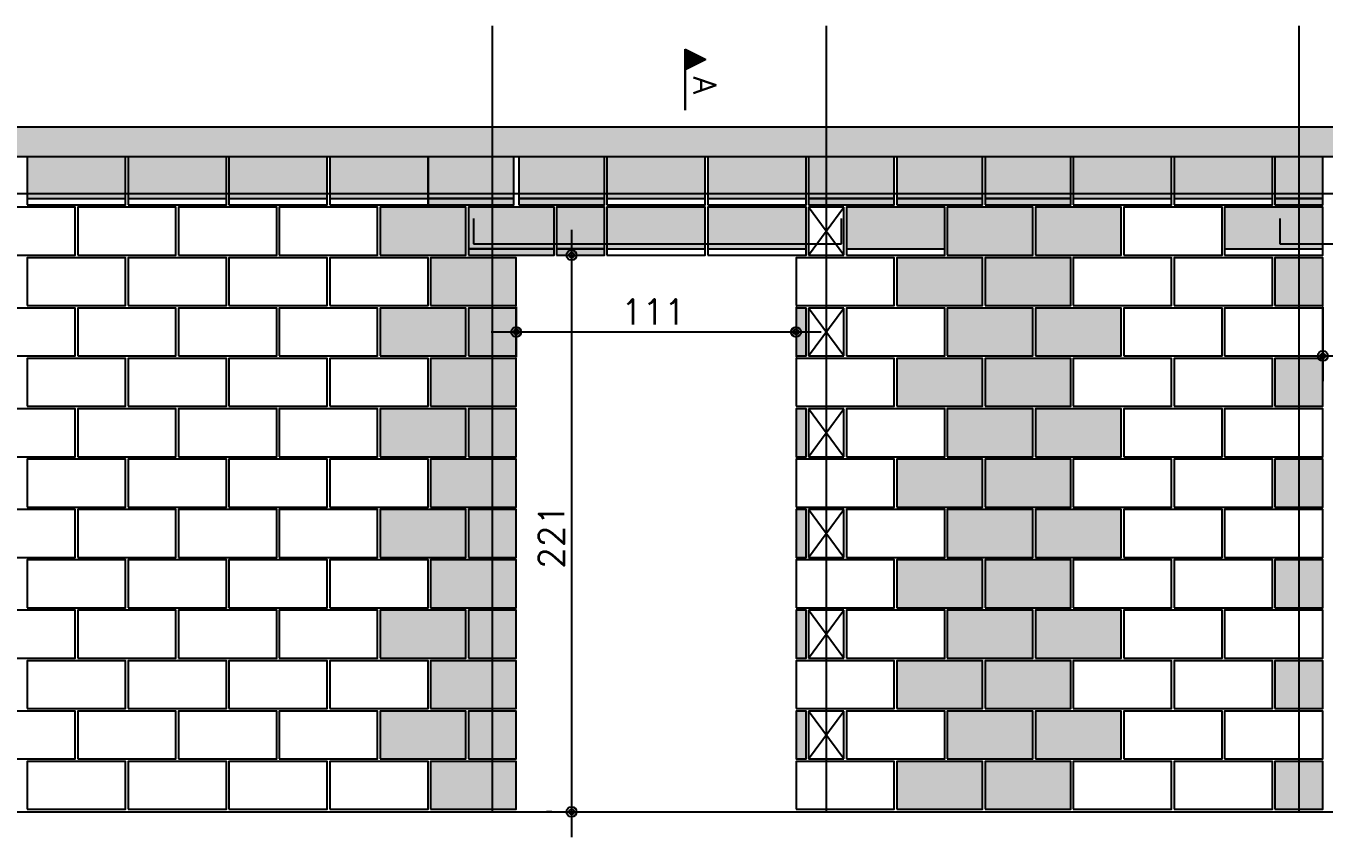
# Model space of a CAD drawing. Extents: x -1.9 to 86, y -1.6 to 61.
# Drawn here: x 41.89 to 52.19, y 36.32 to 42.76 of the extents above; entities that cross this region are included whole.
import ezdxf

# ---------------------------------------------------------------- set-up
doc = ezdxf.new("R2010")
doc.units = 0
doc.header["$MEASUREMENT"] = 0
for name, color, linetype in [('25', 1, 'CONTINUOUS'), ('PENA_01', 1, 'CONTINUOUS'), ('PENA_02', 2, 'CONTINUOUS'), ('PENA_03', 3, 'CONTINUOUS'), ('PENA_05', 5, 'CONTINUOUS'), ('PENA_09', 254, 'CONTINUOUS'), ('PENA_11', 252, 'CONTINUOUS'), ('PENA_21', 100, 'CONTINUOUS'), ('PENA_23', 50, 'CONTINUOUS')]:
    doc.layers.add(name, color=color, linetype=linetype)
doc.styles.get("Standard").update_dxf_attribs({"font": 'ROMANS.SHX'})

msp = doc.modelspace()

# ---------------------------------------------------------------- linework, layer by layer
at = {"layer": '25', "linetype": 'Continuous'}
for points in [[(48.076, 40.525), (47.996, 40.525), (47.996, 40.145), (48.076, 40.145), (48.076, 40.525)], [(48.076, 39.725), (47.996, 39.725), (47.996, 39.345), (48.076, 39.345), (48.076, 39.725)], [(48.076, 38.925), (47.996, 38.925), (47.996, 38.545), (48.076, 38.545), (48.076, 38.925)], [(48.076, 38.125), (47.996, 38.125), (47.996, 37.745), (48.076, 37.745), (48.076, 38.125)], [(48.076, 37.325), (47.996, 37.325), (47.996, 36.945), (48.076, 36.945), (48.076, 37.325)]]:
    msp.add_lwpolyline(points, dxfattribs=at)
for points in [[(48.076, 40.525), (47.996, 40.525), (47.996, 40.145)], [(48.076, 40.525), (47.996, 40.145), (48.076, 40.145)], [(48.076, 40.525), (48.076, 40.145), (48.076, 40.525)], [(48.076, 39.725), (47.996, 39.725), (47.996, 39.345)], [(48.076, 39.725), (47.996, 39.345), (48.076, 39.345)], [(48.076, 39.725), (48.076, 39.345), (48.076, 39.725)], [(48.076, 38.925), (47.996, 38.925), (47.996, 38.545)], [(48.076, 38.925), (47.996, 38.545), (48.076, 38.545)], [(48.076, 38.925), (48.076, 38.545), (48.076, 38.925)], [(48.076, 38.125), (47.996, 38.125), (47.996, 37.745)], [(48.076, 38.125), (47.996, 37.745), (48.076, 37.745)], [(48.076, 38.125), (48.076, 37.745), (48.076, 38.125)], [(48.076, 37.325), (47.996, 37.325), (47.996, 36.945)], [(48.076, 37.325), (47.996, 36.945), (48.076, 36.945)], [(48.076, 37.325), (48.076, 36.945), (48.076, 37.325)]]:
    msp.add_solid(points, dxfattribs=at)
at = {"layer": 'PENA_01', "linetype": 'Continuous'}
for p, q in [((41.896, 41.395), (42.676, 41.395)), ((42.696, 41.395), (43.476, 41.395)), ((43.496, 41.395), (44.276, 41.395)), ((44.296, 41.395), (45.076, 41.395)), ((45.076, 41.395), (45.756, 41.395)), ((45.796, 41.395), (46.476, 41.395)), ((46.496, 41.395), (47.276, 41.395)), ((47.296, 41.395), (48.076, 41.395)), ((48.096, 41.395), (48.776, 41.395)), ((48.796, 41.395), (49.476, 41.395)), ((49.496, 41.395), (50.176, 41.395)), ((50.196, 41.395), (50.976, 41.395)), ((50.996, 41.395), (51.776, 41.395)), ((51.796, 41.395), (52.176, 41.395)), ((46.215, 41.145), (46.215, 36.325)), ((45.396, 40.995), (46.076, 40.995)), ((46.096, 40.995), (46.476, 40.995)), ((46.496, 40.995), (47.276, 40.995)), ((47.296, 40.995), (48.076, 40.995)), ((48.396, 40.995), (49.176, 40.995)), ((51.396, 40.995), (52.176, 40.995)), ((46.276, 40.945), (46.415, 40.945)), ((45.776, 40.535), (45.776, 40.135)), ((47.996, 40.535), (47.996, 40.135)), ((52.176, 40.535), (52.176, 39.945)), ((45.576, 40.335), (48.196, 40.335)), ((51.976, 40.145), (54.196, 40.145)), ((46.059, 36.525), (46.015, 36.525))]:
    msp.add_line(p, q, dxfattribs=at)
at = {"layer": 'PENA_02', "linetype": 'Continuous'}
for p, q in [((48.376, 41.325), (48.096, 41.325)), ((48.096, 41.325), (48.096, 40.945)), ((48.376, 40.945), (48.376, 41.325)), ((48.096, 40.945), (48.376, 40.945)), ((48.376, 40.525), (48.096, 40.525)), ((48.096, 40.525), (48.096, 40.145)), ((48.376, 40.145), (48.376, 40.525)), ((48.096, 40.145), (48.376, 40.145)), ((48.376, 39.725), (48.096, 39.725)), ((48.096, 39.725), (48.096, 39.345)), ((48.376, 39.345), (48.376, 39.725)), ((48.096, 39.345), (48.376, 39.345)), ((48.376, 38.925), (48.096, 38.925)), ((48.096, 38.925), (48.096, 38.545)), ((48.376, 38.545), (48.376, 38.925)), ((48.096, 38.545), (48.376, 38.545)), ((48.376, 38.125), (48.096, 38.125)), ((48.096, 38.125), (48.096, 37.745)), ((48.376, 37.745), (48.376, 38.125)), ((48.096, 37.745), (48.376, 37.745)), ((48.376, 37.325), (48.096, 37.325)), ((48.096, 37.325), (48.096, 36.945)), ((48.376, 36.945), (48.376, 37.325)), ((48.096, 36.945), (48.376, 36.945)), ((37.576, 36.525), (64.676, 36.525))]:
    msp.add_line(p, q, dxfattribs=at)
for points in [[(37.576, 41.965), (64.676, 41.965), (64.676, 41.725), (36.596, 41.725), (36.596, 41.938), (36.916, 42.045), (36.276, 42.045), (36.596, 42.152), (36.596, 42.365), (37.576, 42.365), (37.576, 41.965)], [(41.896, 41.345), (42.676, 41.345), (42.676, 41.725), (41.896, 41.725), (41.896, 41.345)], [(42.696, 41.345), (43.476, 41.345), (43.476, 41.725), (42.696, 41.725), (42.696, 41.345)], [(43.496, 41.345), (44.276, 41.345), (44.276, 41.725), (43.496, 41.725), (43.496, 41.345)], [(44.296, 41.345), (45.076, 41.345), (45.076, 41.725), (44.296, 41.725), (44.296, 41.345)], [(45.076, 41.345), (45.756, 41.345), (45.756, 41.725), (45.076, 41.725), (45.076, 41.345)], [(45.796, 41.345), (46.476, 41.345), (46.476, 41.725), (45.796, 41.725), (45.796, 41.345)], [(46.496, 41.345), (47.276, 41.345), (47.276, 41.725), (46.496, 41.725), (46.496, 41.345)], [(47.296, 41.345), (48.076, 41.345), (48.076, 41.725), (47.296, 41.725), (47.296, 41.345)], [(48.096, 41.345), (48.776, 41.345), (48.776, 41.725), (48.096, 41.725), (48.096, 41.345)], [(48.796, 41.345), (49.476, 41.345), (49.476, 41.725), (48.796, 41.725), (48.796, 41.345)], [(49.496, 41.345), (50.176, 41.345), (50.176, 41.725), (49.496, 41.725), (49.496, 41.345)], [(50.196, 41.345), (50.976, 41.345), (50.976, 41.725), (50.196, 41.725), (50.196, 41.345)], [(50.996, 41.345), (51.776, 41.345), (51.776, 41.725), (50.996, 41.725), (50.996, 41.345)], [(51.796, 41.345), (52.176, 41.345), (52.176, 41.725), (51.796, 41.725), (51.796, 41.345)], [(41.496, 40.945), (42.276, 40.945), (42.276, 41.325), (41.496, 41.325), (41.496, 40.945)], [(42.296, 40.945), (43.076, 40.945), (43.076, 41.325), (42.296, 41.325), (42.296, 40.945)], [(43.096, 40.945), (43.876, 40.945), (43.876, 41.325), (43.096, 41.325), (43.096, 40.945)], [(43.896, 40.945), (44.676, 40.945), (44.676, 41.325), (43.896, 41.325), (43.896, 40.945)], [(44.696, 40.945), (45.376, 40.945), (45.376, 41.325), (44.696, 41.325), (44.696, 40.945)], [(45.396, 40.945), (46.076, 40.945), (46.076, 41.325), (45.396, 41.325), (45.396, 40.945)], [(46.096, 40.945), (46.476, 40.945), (46.476, 41.325), (46.096, 41.325), (46.096, 40.945)], [(46.496, 40.945), (47.276, 40.945), (47.276, 41.325), (46.496, 41.325), (46.496, 40.945)], [(47.296, 40.945), (48.076, 40.945), (48.076, 41.325), (47.296, 41.325), (47.296, 40.945)], [(48.396, 40.945), (49.176, 40.945), (49.176, 41.325), (48.396, 41.325), (48.396, 40.945)], [(49.196, 40.945), (49.876, 40.945), (49.876, 41.325), (49.196, 41.325), (49.196, 40.945)], [(49.896, 40.945), (50.576, 40.945), (50.576, 41.325), (49.896, 41.325), (49.896, 40.945)], [(50.596, 40.945), (51.376, 40.945), (51.376, 41.325), (50.596, 41.325), (50.596, 40.945)], [(51.396, 40.945), (52.176, 40.945), (52.176, 41.325), (51.396, 41.325), (51.396, 40.945)], [(41.896, 40.545), (42.676, 40.545), (42.676, 40.925), (41.896, 40.925), (41.896, 40.545)], [(42.696, 40.545), (43.476, 40.545), (43.476, 40.925), (42.696, 40.925), (42.696, 40.545)], [(43.496, 40.545), (44.276, 40.545), (44.276, 40.925), (43.496, 40.925), (43.496, 40.545)], [(44.296, 40.545), (45.076, 40.545), (45.076, 40.925), (44.296, 40.925), (44.296, 40.545)], [(45.096, 40.545), (45.776, 40.545), (45.776, 40.925), (45.096, 40.925), (45.096, 40.545)], [(47.996, 40.545), (48.776, 40.545), (48.776, 40.925), (47.996, 40.925), (47.996, 40.545)], [(48.796, 40.545), (49.476, 40.545), (49.476, 40.925), (48.796, 40.925), (48.796, 40.545)], [(49.496, 40.545), (50.176, 40.545), (50.176, 40.925), (49.496, 40.925), (49.496, 40.545)], [(50.196, 40.545), (50.976, 40.545), (50.976, 40.925), (50.196, 40.925), (50.196, 40.545)], [(50.996, 40.545), (51.776, 40.545), (51.776, 40.925), (50.996, 40.925), (50.996, 40.545)], [(51.796, 40.545), (52.176, 40.545), (52.176, 40.925), (51.796, 40.925), (51.796, 40.545)], [(41.496, 40.145), (42.276, 40.145), (42.276, 40.525), (41.496, 40.525), (41.496, 40.145)], [(42.296, 40.145), (43.076, 40.145), (43.076, 40.525), (42.296, 40.525), (42.296, 40.145)], [(43.096, 40.145), (43.876, 40.145), (43.876, 40.525), (43.096, 40.525), (43.096, 40.145)], [(43.896, 40.145), (44.676, 40.145), (44.676, 40.525), (43.896, 40.525), (43.896, 40.145)], [(44.696, 40.145), (45.376, 40.145), (45.376, 40.525), (44.696, 40.525), (44.696, 40.145)], [(45.396, 40.145), (45.776, 40.145), (45.776, 40.525), (45.396, 40.525), (45.396, 40.145)], [(47.996, 40.145), (48.076, 40.145), (48.076, 40.525), (47.996, 40.525), (47.996, 40.145)], [(48.396, 40.145), (49.176, 40.145), (49.176, 40.525), (48.396, 40.525), (48.396, 40.145)], [(49.196, 40.145), (49.876, 40.145), (49.876, 40.525), (49.196, 40.525), (49.196, 40.145)], [(49.896, 40.145), (50.576, 40.145), (50.576, 40.525), (49.896, 40.525), (49.896, 40.145)], [(50.596, 40.145), (51.376, 40.145), (51.376, 40.525), (50.596, 40.525), (50.596, 40.145)], [(51.396, 40.145), (52.176, 40.145), (52.176, 40.525), (51.396, 40.525), (51.396, 40.145)], [(41.896, 39.745), (42.676, 39.745), (42.676, 40.125), (41.896, 40.125), (41.896, 39.745)], [(42.696, 39.745), (43.476, 39.745), (43.476, 40.125), (42.696, 40.125), (42.696, 39.745)], [(43.496, 39.745), (44.276, 39.745), (44.276, 40.125), (43.496, 40.125), (43.496, 39.745)], [(44.296, 39.745), (45.076, 39.745), (45.076, 40.125), (44.296, 40.125), (44.296, 39.745)], [(45.096, 39.745), (45.776, 39.745), (45.776, 40.125), (45.096, 40.125), (45.096, 39.745)], [(47.996, 39.745), (48.776, 39.745), (48.776, 40.125), (47.996, 40.125), (47.996, 39.745)], [(48.796, 39.745), (49.476, 39.745), (49.476, 40.125), (48.796, 40.125), (48.796, 39.745)], [(49.496, 39.745), (50.176, 39.745), (50.176, 40.125), (49.496, 40.125), (49.496, 39.745)], [(50.196, 39.745), (50.976, 39.745), (50.976, 40.125), (50.196, 40.125), (50.196, 39.745)], [(50.996, 39.745), (51.776, 39.745), (51.776, 40.125), (50.996, 40.125), (50.996, 39.745)], [(51.796, 39.745), (52.176, 39.745), (52.176, 40.125), (51.796, 40.125), (51.796, 39.745)], [(41.496, 39.345), (42.276, 39.345), (42.276, 39.725), (41.496, 39.725), (41.496, 39.345)], [(42.296, 39.345), (43.076, 39.345), (43.076, 39.725), (42.296, 39.725), (42.296, 39.345)], [(43.096, 39.345), (43.876, 39.345), (43.876, 39.725), (43.096, 39.725), (43.096, 39.345)], [(43.896, 39.345), (44.676, 39.345), (44.676, 39.725), (43.896, 39.725), (43.896, 39.345)], [(44.696, 39.345), (45.376, 39.345), (45.376, 39.725), (44.696, 39.725), (44.696, 39.345)], [(45.396, 39.345), (45.776, 39.345), (45.776, 39.725), (45.396, 39.725), (45.396, 39.345)], [(47.996, 39.345), (48.076, 39.345), (48.076, 39.725), (47.996, 39.725), (47.996, 39.345)], [(48.396, 39.345), (49.176, 39.345), (49.176, 39.725), (48.396, 39.725), (48.396, 39.345)], [(49.196, 39.345), (49.876, 39.345), (49.876, 39.725), (49.196, 39.725), (49.196, 39.345)], [(49.896, 39.345), (50.576, 39.345), (50.576, 39.725), (49.896, 39.725), (49.896, 39.345)], [(50.596, 39.345), (51.376, 39.345), (51.376, 39.725), (50.596, 39.725), (50.596, 39.345)], [(51.396, 39.345), (52.176, 39.345), (52.176, 39.725), (51.396, 39.725), (51.396, 39.345)], [(41.896, 38.945), (42.676, 38.945), (42.676, 39.325), (41.896, 39.325), (41.896, 38.945)], [(42.696, 38.945), (43.476, 38.945), (43.476, 39.325), (42.696, 39.325), (42.696, 38.945)], [(43.496, 38.945), (44.276, 38.945), (44.276, 39.325), (43.496, 39.325), (43.496, 38.945)], [(44.296, 38.945), (45.076, 38.945), (45.076, 39.325), (44.296, 39.325), (44.296, 38.945)], [(45.096, 38.945), (45.776, 38.945), (45.776, 39.325), (45.096, 39.325), (45.096, 38.945)], [(47.996, 38.945), (48.776, 38.945), (48.776, 39.325), (47.996, 39.325), (47.996, 38.945)], [(48.796, 38.945), (49.476, 38.945), (49.476, 39.325), (48.796, 39.325), (48.796, 38.945)], [(49.496, 38.945), (50.176, 38.945), (50.176, 39.325), (49.496, 39.325), (49.496, 38.945)], [(50.196, 38.945), (50.976, 38.945), (50.976, 39.325), (50.196, 39.325), (50.196, 38.945)], [(50.996, 38.945), (51.776, 38.945), (51.776, 39.325), (50.996, 39.325), (50.996, 38.945)], [(51.796, 38.945), (52.176, 38.945), (52.176, 39.325), (51.796, 39.325), (51.796, 38.945)], [(41.496, 38.545), (42.276, 38.545), (42.276, 38.925), (41.496, 38.925), (41.496, 38.545)], [(42.296, 38.545), (43.076, 38.545), (43.076, 38.925), (42.296, 38.925), (42.296, 38.545)], [(43.096, 38.545), (43.876, 38.545), (43.876, 38.925), (43.096, 38.925), (43.096, 38.545)], [(43.896, 38.545), (44.676, 38.545), (44.676, 38.925), (43.896, 38.925), (43.896, 38.545)], [(44.696, 38.545), (45.376, 38.545), (45.376, 38.925), (44.696, 38.925), (44.696, 38.545)], [(45.396, 38.545), (45.776, 38.545), (45.776, 38.925), (45.396, 38.925), (45.396, 38.545)], [(47.996, 38.545), (48.076, 38.545), (48.076, 38.925), (47.996, 38.925), (47.996, 38.545)], [(48.396, 38.545), (49.176, 38.545), (49.176, 38.925), (48.396, 38.925), (48.396, 38.545)], [(49.196, 38.545), (49.876, 38.545), (49.876, 38.925), (49.196, 38.925), (49.196, 38.545)], [(49.896, 38.545), (50.576, 38.545), (50.576, 38.925), (49.896, 38.925), (49.896, 38.545)], [(50.596, 38.545), (51.376, 38.545), (51.376, 38.925), (50.596, 38.925), (50.596, 38.545)], [(51.396, 38.545), (52.176, 38.545), (52.176, 38.925), (51.396, 38.925), (51.396, 38.545)], [(41.896, 38.145), (42.676, 38.145), (42.676, 38.525), (41.896, 38.525), (41.896, 38.145)], [(42.696, 38.145), (43.476, 38.145), (43.476, 38.525), (42.696, 38.525), (42.696, 38.145)], [(43.496, 38.145), (44.276, 38.145), (44.276, 38.525), (43.496, 38.525), (43.496, 38.145)], [(44.296, 38.145), (45.076, 38.145), (45.076, 38.525), (44.296, 38.525), (44.296, 38.145)], [(45.096, 38.145), (45.776, 38.145), (45.776, 38.525), (45.096, 38.525), (45.096, 38.145)], [(47.996, 38.145), (48.776, 38.145), (48.776, 38.525), (47.996, 38.525), (47.996, 38.145)], [(48.796, 38.145), (49.476, 38.145), (49.476, 38.525), (48.796, 38.525), (48.796, 38.145)], [(49.496, 38.145), (50.176, 38.145), (50.176, 38.525), (49.496, 38.525), (49.496, 38.145)], [(50.196, 38.145), (50.976, 38.145), (50.976, 38.525), (50.196, 38.525), (50.196, 38.145)], [(50.996, 38.145), (51.776, 38.145), (51.776, 38.525), (50.996, 38.525), (50.996, 38.145)], [(51.796, 38.145), (52.176, 38.145), (52.176, 38.525), (51.796, 38.525), (51.796, 38.145)], [(41.496, 37.745), (42.276, 37.745), (42.276, 38.125), (41.496, 38.125), (41.496, 37.745)], [(42.296, 37.745), (43.076, 37.745), (43.076, 38.125), (42.296, 38.125), (42.296, 37.745)], [(43.096, 37.745), (43.876, 37.745), (43.876, 38.125), (43.096, 38.125), (43.096, 37.745)], [(43.896, 37.745), (44.676, 37.745), (44.676, 38.125), (43.896, 38.125), (43.896, 37.745)], [(44.696, 37.745), (45.376, 37.745), (45.376, 38.125), (44.696, 38.125), (44.696, 37.745)], [(45.396, 37.745), (45.776, 37.745), (45.776, 38.125), (45.396, 38.125), (45.396, 37.745)], [(47.996, 37.745), (48.076, 37.745), (48.076, 38.125), (47.996, 38.125), (47.996, 37.745)], [(48.396, 37.745), (49.176, 37.745), (49.176, 38.125), (48.396, 38.125), (48.396, 37.745)], [(49.196, 37.745), (49.876, 37.745), (49.876, 38.125), (49.196, 38.125), (49.196, 37.745)], [(49.896, 37.745), (50.576, 37.745), (50.576, 38.125), (49.896, 38.125), (49.896, 37.745)], [(50.596, 37.745), (51.376, 37.745), (51.376, 38.125), (50.596, 38.125), (50.596, 37.745)], [(51.396, 37.745), (52.176, 37.745), (52.176, 38.125), (51.396, 38.125), (51.396, 37.745)], [(41.896, 37.345), (42.676, 37.345), (42.676, 37.725), (41.896, 37.725), (41.896, 37.345)], [(42.696, 37.345), (43.476, 37.345), (43.476, 37.725), (42.696, 37.725), (42.696, 37.345)], [(43.496, 37.345), (44.276, 37.345), (44.276, 37.725), (43.496, 37.725), (43.496, 37.345)], [(44.296, 37.345), (45.076, 37.345), (45.076, 37.725), (44.296, 37.725), (44.296, 37.345)], [(45.096, 37.345), (45.776, 37.345), (45.776, 37.725), (45.096, 37.725), (45.096, 37.345)], [(47.996, 37.345), (48.776, 37.345), (48.776, 37.725), (47.996, 37.725), (47.996, 37.345)], [(48.796, 37.345), (49.476, 37.345), (49.476, 37.725), (48.796, 37.725), (48.796, 37.345)], [(49.496, 37.345), (50.176, 37.345), (50.176, 37.725), (49.496, 37.725), (49.496, 37.345)], [(50.196, 37.345), (50.976, 37.345), (50.976, 37.725), (50.196, 37.725), (50.196, 37.345)], [(50.996, 37.345), (51.776, 37.345), (51.776, 37.725), (50.996, 37.725), (50.996, 37.345)], [(51.796, 37.345), (52.176, 37.345), (52.176, 37.725), (51.796, 37.725), (51.796, 37.345)], [(41.496, 36.945), (42.276, 36.945), (42.276, 37.325), (41.496, 37.325), (41.496, 36.945)], [(42.296, 36.945), (43.076, 36.945), (43.076, 37.325), (42.296, 37.325), (42.296, 36.945)], [(43.096, 36.945), (43.876, 36.945), (43.876, 37.325), (43.096, 37.325), (43.096, 36.945)], [(43.896, 36.945), (44.676, 36.945), (44.676, 37.325), (43.896, 37.325), (43.896, 36.945)], [(44.696, 36.945), (45.376, 36.945), (45.376, 37.325), (44.696, 37.325), (44.696, 36.945)], [(45.396, 36.945), (45.776, 36.945), (45.776, 37.325), (45.396, 37.325), (45.396, 36.945)], [(47.996, 36.945), (48.076, 36.945), (48.076, 37.325), (47.996, 37.325), (47.996, 36.945)], [(48.396, 36.945), (49.176, 36.945), (49.176, 37.325), (48.396, 37.325), (48.396, 36.945)], [(49.196, 36.945), (49.876, 36.945), (49.876, 37.325), (49.196, 37.325), (49.196, 36.945)], [(49.896, 36.945), (50.576, 36.945), (50.576, 37.325), (49.896, 37.325), (49.896, 36.945)], [(50.596, 36.945), (51.376, 36.945), (51.376, 37.325), (50.596, 37.325), (50.596, 36.945)], [(51.396, 36.945), (52.176, 36.945), (52.176, 37.325), (51.396, 37.325), (51.396, 36.945)], [(41.896, 36.545), (42.676, 36.545), (42.676, 36.925), (41.896, 36.925), (41.896, 36.545)], [(42.696, 36.545), (43.476, 36.545), (43.476, 36.925), (42.696, 36.925), (42.696, 36.545)], [(43.496, 36.545), (44.276, 36.545), (44.276, 36.925), (43.496, 36.925), (43.496, 36.545)], [(44.296, 36.545), (45.076, 36.545), (45.076, 36.925), (44.296, 36.925), (44.296, 36.545)], [(45.096, 36.545), (45.776, 36.545), (45.776, 36.925), (45.096, 36.925), (45.096, 36.545)], [(47.996, 36.545), (48.776, 36.545), (48.776, 36.925), (47.996, 36.925), (47.996, 36.545)], [(48.796, 36.545), (49.476, 36.545), (49.476, 36.925), (48.796, 36.925), (48.796, 36.545)], [(49.496, 36.545), (50.176, 36.545), (50.176, 36.925), (49.496, 36.925), (49.496, 36.545)], [(50.196, 36.545), (50.976, 36.545), (50.976, 36.925), (50.196, 36.925), (50.196, 36.545)], [(50.996, 36.545), (51.776, 36.545), (51.776, 36.925), (50.996, 36.925), (50.996, 36.545)], [(51.796, 36.545), (52.176, 36.545), (52.176, 36.925), (51.796, 36.925), (51.796, 36.545)]]:
    msp.add_lwpolyline(points, dxfattribs=at)
for centre, radius in [((46.215, 40.945), 0.04), ((46.215, 40.945), 0.02), ((45.776, 40.335), 0.04), ((45.776, 40.335), 0.02), ((47.996, 40.335), 0.04), ((47.996, 40.335), 0.02), ((52.176, 40.145), 0.04), ((52.176, 40.145), 0.02), ((46.215, 36.525), 0.04), ((46.215, 36.525), 0.02)]:
    msp.add_circle(centre, radius, dxfattribs=at)
at = {"layer": 'PENA_03', "linetype": 'Continuous'}
for p, q in [((47.115, 42.095), (47.115, 42.581)), ((47.115, 42.581), (47.281, 42.499)), ((47.116, 42.58), (47.116, 42.417)), ((47.116, 42.58), (47.279, 42.499)), ((47.128, 42.575), (47.128, 42.422)), ((47.141, 42.569), (47.141, 42.428)), ((47.153, 42.562), (47.153, 42.435)), ((47.166, 42.556), (47.166, 42.441)), ((47.179, 42.55), (47.179, 42.447)), ((47.192, 42.543), (47.192, 42.454)), ((47.279, 42.499), (47.116, 42.417)), ((47.281, 42.499), (47.116, 42.416)), ((47.204, 42.537), (47.204, 42.46)), ((47.217, 42.53), (47.217, 42.467)), ((47.23, 42.524), (47.23, 42.473)), ((47.243, 42.518), (47.243, 42.479)), ((47.256, 42.511), (47.256, 42.486)), ((47.268, 42.505), (47.268, 42.492)), ((47.116, 42.416), (47.116, 42.095)), ((48.096, 40.945), (48.376, 41.325)), ((48.376, 40.945), (48.096, 41.325)), ((48.096, 40.145), (48.376, 40.525)), ((48.376, 40.145), (48.096, 40.525)), ((48.096, 39.345), (48.376, 39.725)), ((48.376, 39.345), (48.096, 39.725)), ((48.096, 38.545), (48.376, 38.925)), ((48.376, 38.545), (48.096, 38.925)), ((48.096, 37.745), (48.376, 38.125)), ((48.376, 37.745), (48.096, 38.125)), ((48.096, 36.945), (48.376, 37.325)), ((48.376, 36.945), (48.096, 37.325))]:
    msp.add_line(p, q, dxfattribs=at)
at = {"layer": 'PENA_05', "linetype": 'Continuous'}
for p, q in [((37.309, 41.434), (51.461, 41.434)), ((50.645, 41.435), (64.797, 41.435)), ((45.436, 41.235), (45.436, 41.035)), ((48.356, 41.035), (48.356, 41.235)), ((51.836, 41.235), (51.836, 41.035)), ((45.436, 41.035), (48.356, 41.035)), ((51.836, 41.035), (54.336, 41.035))]:
    msp.add_line(p, q, dxfattribs=at)
for points in [[(45.586, 42.765), (45.586, 36.525)], [(48.236, 42.765), (48.236, 36.525)], [(51.986, 42.765), (51.986, 36.525)]]:
    msp.add_lwpolyline(points, dxfattribs=at)
at = {"layer": 'PENA_09', "linetype": 'Continuous'}
for points in [[(41.896, 41.395), (42.676, 41.395), (42.676, 41.725), (41.896, 41.725), (41.896, 41.395)], [(42.696, 41.395), (43.476, 41.395), (43.476, 41.725), (42.696, 41.725), (42.696, 41.395)], [(43.496, 41.395), (44.276, 41.395), (44.276, 41.725), (43.496, 41.725), (43.496, 41.395)], [(44.296, 41.395), (45.076, 41.395), (45.076, 41.725), (44.296, 41.725), (44.296, 41.395)], [(45.076, 41.395), (45.756, 41.395), (45.756, 41.725), (45.076, 41.725), (45.076, 41.395)], [(45.796, 41.395), (46.476, 41.395), (46.476, 41.725), (45.796, 41.725), (45.796, 41.395)], [(46.496, 41.395), (47.276, 41.395), (47.276, 41.725), (46.496, 41.725), (46.496, 41.395)], [(47.296, 41.395), (48.076, 41.395), (48.076, 41.725), (47.296, 41.725), (47.296, 41.395)], [(48.096, 41.395), (48.776, 41.395), (48.776, 41.725), (48.096, 41.725), (48.096, 41.395)], [(48.796, 41.395), (49.476, 41.395), (49.476, 41.725), (48.796, 41.725), (48.796, 41.395)], [(49.496, 41.395), (50.176, 41.395), (50.176, 41.725), (49.496, 41.725), (49.496, 41.395)], [(50.196, 41.395), (50.976, 41.395), (50.976, 41.725), (50.196, 41.725), (50.196, 41.395)], [(50.996, 41.395), (51.776, 41.395), (51.776, 41.725), (50.996, 41.725), (50.996, 41.395)], [(51.796, 41.395), (52.176, 41.395), (52.176, 41.725), (51.796, 41.725), (51.796, 41.395)], [(45.396, 40.995), (46.076, 40.995), (46.076, 41.325), (45.396, 41.325), (45.396, 40.995)], [(46.096, 40.995), (46.476, 40.995), (46.476, 41.325), (46.096, 41.325), (46.096, 40.995)], [(46.496, 40.995), (47.276, 40.995), (47.276, 41.325), (46.496, 41.325), (46.496, 40.995)], [(47.296, 40.995), (48.076, 40.995), (48.076, 41.325), (47.296, 41.325), (47.296, 40.995)], [(48.396, 40.995), (49.176, 40.995), (49.176, 41.325), (48.396, 41.325), (48.396, 40.995)], [(51.396, 40.995), (52.176, 40.995), (52.176, 41.325), (51.396, 41.325), (51.396, 40.995)]]:
    msp.add_lwpolyline(points, dxfattribs=at)
for points in [[(41.896, 41.395), (42.676, 41.395), (42.676, 41.725)], [(41.896, 41.395), (42.676, 41.725), (41.896, 41.725)], [(41.896, 41.395), (41.896, 41.725), (41.896, 41.395)], [(42.696, 41.395), (43.476, 41.395), (43.476, 41.725)], [(42.696, 41.395), (43.476, 41.725), (42.696, 41.725)], [(42.696, 41.395), (42.696, 41.725), (42.696, 41.395)], [(43.496, 41.395), (44.276, 41.395), (44.276, 41.725)], [(43.496, 41.395), (44.276, 41.725), (43.496, 41.725)], [(43.496, 41.395), (43.496, 41.725), (43.496, 41.395)], [(44.296, 41.395), (45.076, 41.395), (45.076, 41.725)], [(44.296, 41.395), (45.076, 41.725), (44.296, 41.725)], [(44.296, 41.395), (44.296, 41.725), (44.296, 41.395)], [(45.076, 41.395), (45.756, 41.395), (45.756, 41.725)], [(45.076, 41.395), (45.756, 41.725), (45.076, 41.725)], [(45.076, 41.395), (45.076, 41.725), (45.076, 41.395)], [(45.796, 41.395), (46.476, 41.395), (46.476, 41.725)], [(45.796, 41.395), (46.476, 41.725), (45.796, 41.725)], [(45.796, 41.395), (45.796, 41.725), (45.796, 41.395)], [(46.496, 41.395), (47.276, 41.395), (47.276, 41.725)], [(46.496, 41.395), (47.276, 41.725), (46.496, 41.725)], [(46.496, 41.395), (46.496, 41.725), (46.496, 41.395)], [(47.296, 41.395), (48.076, 41.395), (48.076, 41.725)], [(47.296, 41.395), (48.076, 41.725), (47.296, 41.725)], [(47.296, 41.395), (47.296, 41.725), (47.296, 41.395)], [(48.096, 41.395), (48.776, 41.395), (48.776, 41.725)], [(48.096, 41.395), (48.776, 41.725), (48.096, 41.725)], [(48.096, 41.395), (48.096, 41.725), (48.096, 41.395)], [(48.796, 41.395), (49.476, 41.395), (49.476, 41.725)], [(48.796, 41.395), (49.476, 41.725), (48.796, 41.725)], [(48.796, 41.395), (48.796, 41.725), (48.796, 41.395)], [(49.496, 41.395), (50.176, 41.395), (50.176, 41.725)], [(49.496, 41.395), (50.176, 41.725), (49.496, 41.725)], [(49.496, 41.395), (49.496, 41.725), (49.496, 41.395)], [(50.196, 41.395), (50.976, 41.395), (50.976, 41.725)], [(50.196, 41.395), (50.976, 41.725), (50.196, 41.725)], [(50.196, 41.395), (50.196, 41.725), (50.196, 41.395)], [(50.996, 41.395), (51.776, 41.395), (51.776, 41.725)], [(50.996, 41.395), (51.776, 41.725), (50.996, 41.725)], [(50.996, 41.395), (50.996, 41.725), (50.996, 41.395)], [(51.796, 41.395), (52.176, 41.395), (52.176, 41.725)], [(51.796, 41.395), (52.176, 41.725), (51.796, 41.725)], [(51.796, 41.395), (51.796, 41.725), (51.796, 41.395)], [(45.396, 40.995), (46.076, 40.995), (46.076, 41.325)], [(45.396, 40.995), (46.076, 41.325), (45.396, 41.325)], [(45.396, 40.995), (45.396, 41.325), (45.396, 40.995)], [(46.096, 40.995), (46.476, 40.995), (46.476, 41.325)], [(46.096, 40.995), (46.476, 41.325), (46.096, 41.325)], [(46.096, 40.995), (46.096, 41.325), (46.096, 40.995)], [(46.496, 40.995), (47.276, 40.995), (47.276, 41.325)], [(46.496, 40.995), (47.276, 41.325), (46.496, 41.325)], [(46.496, 40.995), (46.496, 41.325), (46.496, 40.995)], [(47.296, 40.995), (48.076, 40.995), (48.076, 41.325)], [(47.296, 40.995), (48.076, 41.325), (47.296, 41.325)], [(47.296, 40.995), (47.296, 41.325), (47.296, 40.995)], [(48.396, 40.995), (49.176, 40.995), (49.176, 41.325)], [(48.396, 40.995), (49.176, 41.325), (48.396, 41.325)], [(48.396, 40.995), (48.396, 41.325), (48.396, 40.995)], [(51.396, 40.995), (52.176, 40.995), (52.176, 41.325)], [(51.396, 40.995), (52.176, 41.325), (51.396, 41.325)], [(51.396, 40.995), (51.396, 41.325), (51.396, 40.995)]]:
    msp.add_solid(points, dxfattribs=at)
at = {"layer": 'PENA_11', "linetype": 'Continuous'}
for points in [[(64.676, 41.725), (36.596, 41.725), (37.576, 41.965)], [(64.676, 41.725), (37.576, 41.965), (64.676, 41.965)]]:
    msp.add_solid(points, dxfattribs=at)
at = {"layer": 'PENA_21', "linetype": 'Continuous'}
for points in [[(44.696, 40.945), (45.376, 40.945), (45.376, 41.325), (44.696, 41.325), (44.696, 40.945)], [(45.076, 41.345), (45.756, 41.345), (45.756, 41.395), (45.076, 41.395), (45.076, 41.345)], [(45.796, 41.345), (46.476, 41.345), (46.476, 41.395), (45.796, 41.395), (45.796, 41.345)], [(48.096, 41.345), (48.776, 41.345), (48.776, 41.395), (48.096, 41.395), (48.096, 41.345)], [(48.796, 41.345), (49.476, 41.345), (49.476, 41.395), (48.796, 41.395), (48.796, 41.345)], [(49.196, 40.945), (49.876, 40.945), (49.876, 41.325), (49.196, 41.325), (49.196, 40.945)], [(49.496, 41.345), (50.176, 41.345), (50.176, 41.395), (49.496, 41.395), (49.496, 41.345)], [(49.896, 40.945), (50.576, 40.945), (50.576, 41.325), (49.896, 41.325), (49.896, 40.945)], [(45.396, 40.945), (46.076, 40.945), (46.076, 40.995), (45.396, 40.995), (45.396, 40.945)], [(45.096, 40.545), (45.776, 40.545), (45.776, 40.925), (45.096, 40.925), (45.096, 40.545)], [(48.796, 40.545), (49.476, 40.545), (49.476, 40.925), (48.796, 40.925), (48.796, 40.545)], [(49.496, 40.545), (50.176, 40.545), (50.176, 40.925), (49.496, 40.925), (49.496, 40.545)], [(44.696, 40.145), (45.376, 40.145), (45.376, 40.525), (44.696, 40.525), (44.696, 40.145)], [(49.196, 40.145), (49.876, 40.145), (49.876, 40.525), (49.196, 40.525), (49.196, 40.145)], [(49.896, 40.145), (50.576, 40.145), (50.576, 40.525), (49.896, 40.525), (49.896, 40.145)], [(45.096, 39.745), (45.776, 39.745), (45.776, 40.125), (45.096, 40.125), (45.096, 39.745)], [(48.796, 39.745), (49.476, 39.745), (49.476, 40.125), (48.796, 40.125), (48.796, 39.745)], [(49.496, 39.745), (50.176, 39.745), (50.176, 40.125), (49.496, 40.125), (49.496, 39.745)], [(44.696, 39.345), (45.376, 39.345), (45.376, 39.725), (44.696, 39.725), (44.696, 39.345)], [(49.196, 39.345), (49.876, 39.345), (49.876, 39.725), (49.196, 39.725), (49.196, 39.345)], [(49.896, 39.345), (50.576, 39.345), (50.576, 39.725), (49.896, 39.725), (49.896, 39.345)], [(45.096, 38.945), (45.776, 38.945), (45.776, 39.325), (45.096, 39.325), (45.096, 38.945)], [(48.796, 38.945), (49.476, 38.945), (49.476, 39.325), (48.796, 39.325), (48.796, 38.945)], [(49.496, 38.945), (50.176, 38.945), (50.176, 39.325), (49.496, 39.325), (49.496, 38.945)], [(44.696, 38.545), (45.376, 38.545), (45.376, 38.925), (44.696, 38.925), (44.696, 38.545)], [(49.196, 38.545), (49.876, 38.545), (49.876, 38.925), (49.196, 38.925), (49.196, 38.545)], [(49.896, 38.545), (50.576, 38.545), (50.576, 38.925), (49.896, 38.925), (49.896, 38.545)], [(45.096, 38.145), (45.776, 38.145), (45.776, 38.525), (45.096, 38.525), (45.096, 38.145)], [(48.796, 38.145), (49.476, 38.145), (49.476, 38.525), (48.796, 38.525), (48.796, 38.145)], [(49.496, 38.145), (50.176, 38.145), (50.176, 38.525), (49.496, 38.525), (49.496, 38.145)], [(44.696, 37.745), (45.376, 37.745), (45.376, 38.125), (44.696, 38.125), (44.696, 37.745)], [(49.196, 37.745), (49.876, 37.745), (49.876, 38.125), (49.196, 38.125), (49.196, 37.745)], [(49.896, 37.745), (50.576, 37.745), (50.576, 38.125), (49.896, 38.125), (49.896, 37.745)], [(45.096, 37.345), (45.776, 37.345), (45.776, 37.725), (45.096, 37.725), (45.096, 37.345)], [(48.796, 37.345), (49.476, 37.345), (49.476, 37.725), (48.796, 37.725), (48.796, 37.345)], [(49.496, 37.345), (50.176, 37.345), (50.176, 37.725), (49.496, 37.725), (49.496, 37.345)], [(44.696, 36.945), (45.376, 36.945), (45.376, 37.325), (44.696, 37.325), (44.696, 36.945)], [(49.196, 36.945), (49.876, 36.945), (49.876, 37.325), (49.196, 37.325), (49.196, 36.945)], [(49.896, 36.945), (50.576, 36.945), (50.576, 37.325), (49.896, 37.325), (49.896, 36.945)], [(45.096, 36.545), (45.776, 36.545), (45.776, 36.925), (45.096, 36.925), (45.096, 36.545)], [(48.796, 36.545), (49.476, 36.545), (49.476, 36.925), (48.796, 36.925), (48.796, 36.545)], [(49.496, 36.545), (50.176, 36.545), (50.176, 36.925), (49.496, 36.925), (49.496, 36.545)]]:
    msp.add_lwpolyline(points, dxfattribs=at)
for points in [[(44.696, 40.945), (45.376, 40.945), (45.376, 41.325)], [(44.696, 40.945), (45.376, 41.325), (44.696, 41.325)], [(44.696, 40.945), (44.696, 41.325), (44.696, 40.945)], [(45.076, 41.345), (45.756, 41.345), (45.756, 41.395)], [(45.076, 41.345), (45.756, 41.395), (45.076, 41.395)], [(45.076, 41.345), (45.076, 41.395), (45.076, 41.345)], [(45.796, 41.345), (46.476, 41.345), (46.476, 41.395)], [(45.796, 41.345), (46.476, 41.395), (45.796, 41.395)], [(45.796, 41.345), (45.796, 41.395), (45.796, 41.345)], [(48.096, 41.345), (48.776, 41.345), (48.776, 41.395)], [(48.096, 41.345), (48.776, 41.395), (48.096, 41.395)], [(48.096, 41.345), (48.096, 41.395), (48.096, 41.345)], [(48.796, 41.345), (49.476, 41.345), (49.476, 41.395)], [(48.796, 41.345), (49.476, 41.395), (48.796, 41.395)], [(48.796, 41.345), (48.796, 41.395), (48.796, 41.345)], [(49.196, 40.945), (49.876, 40.945), (49.876, 41.325)], [(49.196, 40.945), (49.876, 41.325), (49.196, 41.325)], [(49.196, 40.945), (49.196, 41.325), (49.196, 40.945)], [(49.496, 41.345), (50.176, 41.345), (50.176, 41.395)], [(49.496, 41.345), (50.176, 41.395), (49.496, 41.395)], [(49.496, 41.345), (49.496, 41.395), (49.496, 41.345)], [(49.896, 40.945), (50.576, 40.945), (50.576, 41.325)], [(49.896, 40.945), (50.576, 41.325), (49.896, 41.325)], [(49.896, 40.945), (49.896, 41.325), (49.896, 40.945)], [(45.396, 40.945), (46.076, 40.945), (46.076, 40.995)], [(45.396, 40.945), (46.076, 40.995), (45.396, 40.995)], [(45.396, 40.945), (45.396, 40.995), (45.396, 40.945)], [(45.096, 40.545), (45.776, 40.545), (45.776, 40.925)], [(45.096, 40.545), (45.776, 40.925), (45.096, 40.925)], [(45.096, 40.545), (45.096, 40.925), (45.096, 40.545)], [(48.796, 40.545), (49.476, 40.545), (49.476, 40.925)], [(48.796, 40.545), (49.476, 40.925), (48.796, 40.925)], [(48.796, 40.545), (48.796, 40.925), (48.796, 40.545)], [(49.496, 40.545), (50.176, 40.545), (50.176, 40.925)], [(49.496, 40.545), (50.176, 40.925), (49.496, 40.925)], [(49.496, 40.545), (49.496, 40.925), (49.496, 40.545)], [(44.696, 40.145), (45.376, 40.145), (45.376, 40.525)], [(44.696, 40.145), (45.376, 40.525), (44.696, 40.525)], [(44.696, 40.145), (44.696, 40.525), (44.696, 40.145)], [(49.196, 40.145), (49.876, 40.145), (49.876, 40.525)], [(49.196, 40.145), (49.876, 40.525), (49.196, 40.525)], [(49.196, 40.145), (49.196, 40.525), (49.196, 40.145)], [(49.896, 40.145), (50.576, 40.145), (50.576, 40.525)], [(49.896, 40.145), (50.576, 40.525), (49.896, 40.525)], [(49.896, 40.145), (49.896, 40.525), (49.896, 40.145)], [(45.096, 39.745), (45.776, 39.745), (45.776, 40.125)], [(45.096, 39.745), (45.776, 40.125), (45.096, 40.125)], [(45.096, 39.745), (45.096, 40.125), (45.096, 39.745)], [(48.796, 39.745), (49.476, 39.745), (49.476, 40.125)], [(48.796, 39.745), (49.476, 40.125), (48.796, 40.125)], [(48.796, 39.745), (48.796, 40.125), (48.796, 39.745)], [(49.496, 39.745), (50.176, 39.745), (50.176, 40.125)], [(49.496, 39.745), (50.176, 40.125), (49.496, 40.125)], [(49.496, 39.745), (49.496, 40.125), (49.496, 39.745)], [(44.696, 39.345), (45.376, 39.345), (45.376, 39.725)], [(44.696, 39.345), (45.376, 39.725), (44.696, 39.725)], [(44.696, 39.345), (44.696, 39.725), (44.696, 39.345)], [(49.196, 39.345), (49.876, 39.345), (49.876, 39.725)], [(49.196, 39.345), (49.876, 39.725), (49.196, 39.725)], [(49.196, 39.345), (49.196, 39.725), (49.196, 39.345)], [(49.896, 39.345), (50.576, 39.345), (50.576, 39.725)], [(49.896, 39.345), (50.576, 39.725), (49.896, 39.725)], [(49.896, 39.345), (49.896, 39.725), (49.896, 39.345)], [(45.096, 38.945), (45.776, 38.945), (45.776, 39.325)], [(45.096, 38.945), (45.776, 39.325), (45.096, 39.325)], [(45.096, 38.945), (45.096, 39.325), (45.096, 38.945)], [(48.796, 38.945), (49.476, 38.945), (49.476, 39.325)], [(48.796, 38.945), (49.476, 39.325), (48.796, 39.325)], [(48.796, 38.945), (48.796, 39.325), (48.796, 38.945)], [(49.496, 38.945), (50.176, 38.945), (50.176, 39.325)], [(49.496, 38.945), (50.176, 39.325), (49.496, 39.325)], [(49.496, 38.945), (49.496, 39.325), (49.496, 38.945)], [(44.696, 38.545), (45.376, 38.545), (45.376, 38.925)], [(44.696, 38.545), (45.376, 38.925), (44.696, 38.925)], [(44.696, 38.545), (44.696, 38.925), (44.696, 38.545)], [(49.196, 38.545), (49.876, 38.545), (49.876, 38.925)], [(49.196, 38.545), (49.876, 38.925), (49.196, 38.925)], [(49.196, 38.545), (49.196, 38.925), (49.196, 38.545)], [(49.896, 38.545), (50.576, 38.545), (50.576, 38.925)], [(49.896, 38.545), (50.576, 38.925), (49.896, 38.925)], [(49.896, 38.545), (49.896, 38.925), (49.896, 38.545)], [(45.096, 38.145), (45.776, 38.145), (45.776, 38.525)], [(45.096, 38.145), (45.776, 38.525), (45.096, 38.525)], [(45.096, 38.145), (45.096, 38.525), (45.096, 38.145)], [(48.796, 38.145), (49.476, 38.145), (49.476, 38.525)], [(48.796, 38.145), (49.476, 38.525), (48.796, 38.525)], [(48.796, 38.145), (48.796, 38.525), (48.796, 38.145)], [(49.496, 38.145), (50.176, 38.145), (50.176, 38.525)], [(49.496, 38.145), (50.176, 38.525), (49.496, 38.525)], [(49.496, 38.145), (49.496, 38.525), (49.496, 38.145)], [(44.696, 37.745), (45.376, 37.745), (45.376, 38.125)], [(44.696, 37.745), (45.376, 38.125), (44.696, 38.125)], [(44.696, 37.745), (44.696, 38.125), (44.696, 37.745)], [(49.196, 37.745), (49.876, 37.745), (49.876, 38.125)], [(49.196, 37.745), (49.876, 38.125), (49.196, 38.125)], [(49.196, 37.745), (49.196, 38.125), (49.196, 37.745)], [(49.896, 37.745), (50.576, 37.745), (50.576, 38.125)], [(49.896, 37.745), (50.576, 38.125), (49.896, 38.125)], [(49.896, 37.745), (49.896, 38.125), (49.896, 37.745)], [(45.096, 37.345), (45.776, 37.345), (45.776, 37.725)], [(45.096, 37.345), (45.776, 37.725), (45.096, 37.725)], [(45.096, 37.345), (45.096, 37.725), (45.096, 37.345)], [(48.796, 37.345), (49.476, 37.345), (49.476, 37.725)], [(48.796, 37.345), (49.476, 37.725), (48.796, 37.725)], [(48.796, 37.345), (48.796, 37.725), (48.796, 37.345)], [(49.496, 37.345), (50.176, 37.345), (50.176, 37.725)], [(49.496, 37.345), (50.176, 37.725), (49.496, 37.725)], [(49.496, 37.345), (49.496, 37.725), (49.496, 37.345)], [(44.696, 36.945), (45.376, 36.945), (45.376, 37.325)], [(44.696, 36.945), (45.376, 37.325), (44.696, 37.325)], [(44.696, 36.945), (44.696, 37.325), (44.696, 36.945)], [(49.196, 36.945), (49.876, 36.945), (49.876, 37.325)], [(49.196, 36.945), (49.876, 37.325), (49.196, 37.325)], [(49.196, 36.945), (49.196, 37.325), (49.196, 36.945)], [(49.896, 36.945), (50.576, 36.945), (50.576, 37.325)], [(49.896, 36.945), (50.576, 37.325), (49.896, 37.325)], [(49.896, 36.945), (49.896, 37.325), (49.896, 36.945)], [(45.096, 36.545), (45.776, 36.545), (45.776, 36.925)], [(45.096, 36.545), (45.776, 36.925), (45.096, 36.925)], [(45.096, 36.545), (45.096, 36.925), (45.096, 36.545)], [(48.796, 36.545), (49.476, 36.545), (49.476, 36.925)], [(48.796, 36.545), (49.476, 36.925), (48.796, 36.925)], [(48.796, 36.545), (48.796, 36.925), (48.796, 36.545)], [(49.496, 36.545), (50.176, 36.545), (50.176, 36.925)], [(49.496, 36.545), (50.176, 36.925), (49.496, 36.925)], [(49.496, 36.545), (49.496, 36.925), (49.496, 36.545)]]:
    msp.add_solid(points, dxfattribs=at)
at = {"layer": 'PENA_23', "linetype": 'Continuous'}
for points in [[(51.796, 41.345), (52.176, 41.345), (52.176, 41.395), (51.796, 41.395), (51.796, 41.345)], [(46.096, 40.945), (46.476, 40.945), (46.476, 40.995), (46.096, 40.995), (46.096, 40.945)], [(51.796, 40.545), (52.176, 40.545), (52.176, 40.925), (51.796, 40.925), (51.796, 40.545)], [(45.396, 40.145), (45.776, 40.145), (45.776, 40.525), (45.396, 40.525), (45.396, 40.145)], [(51.796, 39.745), (52.176, 39.745), (52.176, 40.125), (51.796, 40.125), (51.796, 39.745)], [(45.396, 39.345), (45.776, 39.345), (45.776, 39.725), (45.396, 39.725), (45.396, 39.345)], [(51.796, 38.945), (52.176, 38.945), (52.176, 39.325), (51.796, 39.325), (51.796, 38.945)], [(45.396, 38.545), (45.776, 38.545), (45.776, 38.925), (45.396, 38.925), (45.396, 38.545)], [(51.796, 38.145), (52.176, 38.145), (52.176, 38.525), (51.796, 38.525), (51.796, 38.145)], [(45.396, 37.745), (45.776, 37.745), (45.776, 38.125), (45.396, 38.125), (45.396, 37.745)], [(51.796, 37.345), (52.176, 37.345), (52.176, 37.725), (51.796, 37.725), (51.796, 37.345)], [(45.396, 36.945), (45.776, 36.945), (45.776, 37.325), (45.396, 37.325), (45.396, 36.945)], [(51.796, 36.545), (52.176, 36.545), (52.176, 36.925), (51.796, 36.925), (51.796, 36.545)]]:
    msp.add_lwpolyline(points, dxfattribs=at)
for points in [[(51.796, 41.345), (52.176, 41.345), (52.176, 41.395)], [(51.796, 41.345), (52.176, 41.395), (51.796, 41.395)], [(51.796, 41.345), (51.796, 41.395), (51.796, 41.345)], [(46.096, 40.945), (46.476, 40.945), (46.476, 40.995)], [(46.096, 40.945), (46.476, 40.995), (46.096, 40.995)], [(46.096, 40.945), (46.096, 40.995), (46.096, 40.945)], [(51.796, 40.545), (52.176, 40.545), (52.176, 40.925)], [(51.796, 40.545), (52.176, 40.925), (51.796, 40.925)], [(51.796, 40.545), (51.796, 40.925), (51.796, 40.545)], [(45.396, 40.145), (45.776, 40.145), (45.776, 40.525)], [(45.396, 40.145), (45.776, 40.525), (45.396, 40.525)], [(45.396, 40.145), (45.396, 40.525), (45.396, 40.145)], [(51.796, 39.745), (52.176, 39.745), (52.176, 40.125)], [(51.796, 39.745), (52.176, 40.125), (51.796, 40.125)], [(51.796, 39.745), (51.796, 40.125), (51.796, 39.745)], [(45.396, 39.345), (45.776, 39.345), (45.776, 39.725)], [(45.396, 39.345), (45.776, 39.725), (45.396, 39.725)], [(45.396, 39.345), (45.396, 39.725), (45.396, 39.345)], [(51.796, 38.945), (52.176, 38.945), (52.176, 39.325)], [(51.796, 38.945), (52.176, 39.325), (51.796, 39.325)], [(51.796, 38.945), (51.796, 39.325), (51.796, 38.945)], [(45.396, 38.545), (45.776, 38.545), (45.776, 38.925)], [(45.396, 38.545), (45.776, 38.925), (45.396, 38.925)], [(45.396, 38.545), (45.396, 38.925), (45.396, 38.545)], [(51.796, 38.145), (52.176, 38.145), (52.176, 38.525)], [(51.796, 38.145), (52.176, 38.525), (51.796, 38.525)], [(51.796, 38.145), (51.796, 38.525), (51.796, 38.145)], [(45.396, 37.745), (45.776, 37.745), (45.776, 38.125)], [(45.396, 37.745), (45.776, 38.125), (45.396, 38.125)], [(45.396, 37.745), (45.396, 38.125), (45.396, 37.745)], [(51.796, 37.345), (52.176, 37.345), (52.176, 37.725)], [(51.796, 37.345), (52.176, 37.725), (51.796, 37.725)], [(51.796, 37.345), (51.796, 37.725), (51.796, 37.345)], [(45.396, 36.945), (45.776, 36.945), (45.776, 37.325)], [(45.396, 36.945), (45.776, 37.325), (45.396, 37.325)], [(45.396, 36.945), (45.396, 37.325), (45.396, 36.945)], [(51.796, 36.545), (52.176, 36.545), (52.176, 36.925)], [(51.796, 36.545), (52.176, 36.925), (51.796, 36.925)], [(51.796, 36.545), (51.796, 36.925), (51.796, 36.545)]]:
    msp.add_solid(points, dxfattribs=at)

# ---------------------------------------------------------------- texts
at = {"layer": 'PENA_03', "linetype": 'Continuous'}
for s, height, rotation, p in [('A', 0.18, 270, (47.182, 42.363)), ('221', 0.2, 90, (46.155, 38.455))]:
    msp.add_text(s, height=height, rotation=rotation, dxfattribs=at).set_placement(p)
msp.add_text('111', height=0.2, dxfattribs=at).set_placement((46.606, 40.395))

doc.saveas('drawing.dxf')
